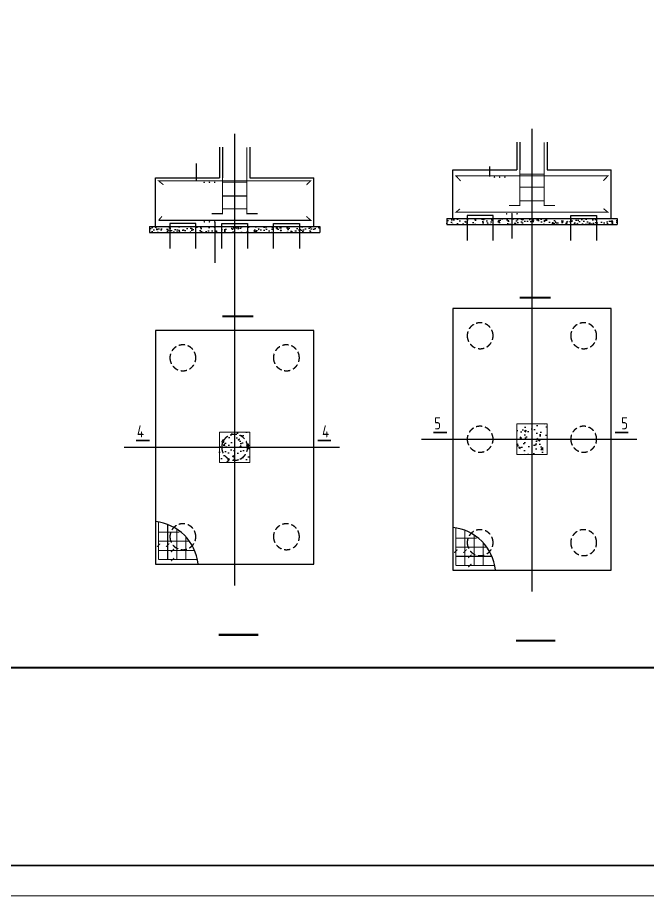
# Model space of a CAD drawing. Extents: x 447413 to 2975780, y -1432727 to 1301644.
# Drawn here: x 2327365 to 2358393, y 448828 to 492155 of the extents above; entities that cross this region are included whole.
import ezdxf

# ---------------------------------------------------------------- set-up
doc = ezdxf.new("R2010")
doc.units = 0
doc.header["$LTSCALE"] = 1000
doc.header["$MEASUREMENT"] = 0
doc.linetypes.add('DASHED', pattern=[0.75, 0.5, -0.25])
for name, color, linetype in [('DIM_LEAD', 3, 'Continuous'), ('DIM_SYMB', 3, 'Continuous'), ('DOTE', 1, 'Continuous'), ('PILE_DASH', 9, 'DASHED'), ('图框', 253, 'Continuous'), ('文字说明', 7, 'Continuous'), ('标注', 2, 'Continuous'), ('桩', 1, 'Continuous'), ('详图', 8, 'Continuous'), ('详图钢筋', 1, 'Continuous')]:
    doc.layers.add(name, color=color, linetype=linetype)
doc.layers.add('柱', color=51, linetype='Continuous', lineweight=18)
doc.styles.add('标注', font='tssdeng.shx', dxfattribs={"width": 0.8, "bigfont": 'tssdchn.shx'})

# ---------------------------------------------------------------- blocks, each defined once
blk = doc.blocks.new('A$C6B0021A6')
at = {"layer": '图框', "color": 2, "const_width": 40, "elevation": -84000}
blk.add_lwpolyline([(20, 84120), (118920, 84120), (118920, 20), (20, 20)], close=True, dxfattribs=at)
at = {"layer": '图框', "color": 153, "const_width": 58, "elevation": -84000}
for points in [[(111420, 1020), (2520, 1020), (2520, 83120), (111420, 83120)], [(111420, 83120), (117920, 83120), (117920, 1020), (111420, 1020)]]:
    blk.add_lwpolyline(points, close=True, dxfattribs=at)
blk = doc.blocks.new('dggggg')
at = {"layer": '文字说明'}
h = blk.add_hatch(dxfattribs=at)
h.set_pattern_fill('AR-CONC', color=256, scale=100, style=0)
h.set_pattern_definition([(50, (-319993.44, -214422.17), (182.18467, -15.939086), [19.05, -209.55]), (355, (-319993.44, -214422.17), (-35.24283, 191.05664), [15.24, -167.64]), (100.451, (-319978.26, -214423.5), (146.9425, 175.11669), [16.19, -178.09]), (46.1842, (-319993.44, -214371.37), (271.07904, -42.04233), [28.575, -314.325]), (96.6356, (-319970.85, -214374.87), (237.40423, 247.42556), [24.285, -267.135]), (351.184, (-319993.44, -214371.37), (237.4046, 247.42512), [22.86, -251.46]), (21, (-319968.04, -214384.07), (151.61488, -102.26552), [19.05, -209.55]), (326, (-319968.04, -214384.07), (61.80203, 184.18797), [15.24, -167.64]), (71.4514, (-319955.4, -214392.59), (213.41649, 81.92286), [16.19, -178.09]), (37.5, (-319993.44, -214422.17), (3.088603, 84.555039), [0, -165.608, 0, -170.18, 0, -168.275]), (7.5, (-319993.44, -214422.17), (66.819663, 100.180575), [0, -97.028, 0, -161.798, 0, -64.135]), (327.5, (-320050.085, -214422.17), (135.590595, -5.728744), [0, -63.5, 0, -198.12, 0, -262.89]), (317.5, (-320075.49, -214422.17), (148.12918, 25.42649), [0, -82.55, 0, -131.572, 0, -186.69])])
h.paths.add_polyline_path([(1185, 7112), (848, 7112), (848, 7012), (1185, 7012)])
h.paths.add_polyline_path([(1611, 7112), (1185, 7112), (1185, 7012), (1611, 7012)])
h.paths.add_polyline_path([(1748, 7112), (1611, 7112), (1611, 7012), (1748, 7012)])
h.paths.add_polyline_path([(1920, 7112), (1748, 7112), (1748, 7012), (1920, 7012)])
h.paths.add_polyline_path([(2035, 7112), (1920, 7112), (1920, 7012), (2035, 7012)])
h.paths.add_polyline_path([(2248, 7112), (2035, 7112), (2035, 7012), (2248, 7012)])
h.paths.add_polyline_path([(2461, 7112), (2248, 7112), (2248, 7012), (2461, 7012)])
h.paths.add_polyline_path([(2885, 7112), (2461, 7112), (2461, 7012), (2885, 7012)])
h.paths.add_polyline_path([(3311, 7112), (2885, 7112), (2885, 7012), (3311, 7012)])
h.paths.add_polyline_path([(3648, 7112), (3311, 7112), (3311, 7012), (3648, 7012)])
at = {"layer": '详图'}
h = blk.add_hatch(dxfattribs=at)
h.set_pattern_fill('AR-CONC', color=256, scale=150, style=0)
h.set_pattern_definition([(50, (-802297.62, -214681.56), (273.277003, -23.90863), [28.575, -314.325]), (355, (-802297.62, -214681.56), (-52.86424, 286.58496), [22.86, -251.46]), (100.451, (-802274.85, -214683.55), (220.41375, 262.67503), [24.285, -267.135]), (46.1842, (-802297.62, -214605.36), (406.61856, -63.06349), [42.8625, -471.4875]), (96.6356, (-802263.74, -214610.6), (356.10635, 371.13833), [36.4275, -400.7025]), (351.184, (-802297.62, -214605.36), (356.1069, 371.13768), [34.29, -377.19]), (21, (-802259.52, -214624.4), (227.42232, -153.39828), [28.575, -314.325]), (326, (-802259.52, -214624.4), (92.70304, 276.28195), [22.86, -251.46]), (71.4514, (-802240.57, -214637.2), (320.12474, 122.88429), [24.285, -267.135]), (37.5, (-802297.62, -214681.56), (4.632905, 126.832558), [0, -248.412, 0, -255.27, 0, -252.4125]), (7.5, (-802297.62, -214681.56), (100.229494, 150.270862), [0, -145.542, 0, -242.697, 0, -96.2025]), (327.5, (-802382.59, -214681.56), (203.385893, -8.593116), [0, -95.25, 0, -297.18, 0, -394.335]), (317.5, (-802420.69, -214681.56), (222.193772, 38.139737), [0, -123.825, 0, -197.358, 0, -280.035])])
h.paths.add_polyline_path([(2498, 3233), (2498, 3733), (1998, 3733), (1998, 3233)])
at = {"layer": 'DIM_LEAD'}
for p, q in [((1624, 7863), (1624, 8145)), ((1920, 7188), (1920, 6515))]:
    blk.add_line(p, q, dxfattribs=at)
at = {"layer": 'DIM_SYMB', "const_width": 35}
for points in [[(2044, 5634), (2557, 5634)], [(1984, 401), (2636, 401)]]:
    blk.add_lwpolyline(points, dxfattribs=at)
at = {"layer": 'DOTE', "ltscale": 0.005}
for p, q in [((2248, 8635), (2248, 1213)), ((436, 3483), (3969, 3483))]:
    blk.add_line(p, q, dxfattribs=at)
at = {"layer": 'PILE_DASH', "ltscale": 0.2}
for points in [[(1611, 4953, 1), (1185, 4953, 1)], [(3311, 4953, 1), (2885, 4953, 1)], [(2461, 3483, 1), (2035, 3483, 1)], [(1611, 2013, 1), (1185, 2013, 1)], [(3311, 2013, 1), (2885, 2013, 1)]]:
    blk.add_lwpolyline(points, format="xyb", close=True, dxfattribs=at)
at = {"layer": '文字说明', "const_width": 25}
for points in [[(851, 3594), (630, 3594)], [(3832, 3594), (3611, 3594)]]:
    blk.add_lwpolyline(points, dxfattribs=at)
at = {"layer": '柱'}
blk.add_lwpolyline([(2498, 3233), (2498, 3733), (1998, 3733), (1998, 3233)], close=True, dxfattribs=at)
at = {"layer": '标注', "const_width": 17.5}
for points in [[(972, 1847), (1025, 1900)], [(1122, 1847), (1175, 1900)], [(1202, 1761), (1255, 1814)], [(1202, 1611), (1255, 1664)]]:
    blk.add_lwpolyline(points, dxfattribs=at)
at = {"layer": '桩'}
for points in [[(1611, 6751), (1611, 7162), (1185, 7162), (1185, 6751)], [(2035, 6751), (2035, 7162), (2461, 7162), (2461, 6751)], [(2885, 6751), (2885, 7162), (3311, 7162), (3311, 6751)]]:
    blk.add_lwpolyline(points, dxfattribs=at)
at = {"layer": '详图'}
for p, q in [((1998, 8414), (1998, 7912)), ((2048, 8414), (2048, 7912)), ((2498, 8414), (2498, 7912)), ((948, 7912), (1998, 7912)), ((948, 7112), (948, 7912)), ((2498, 7912), (3548, 7912)), ((3548, 7112), (3548, 7912)), ((848, 7112), (848, 7012)), ((848, 7112), (3648, 7112)), ((3648, 7112), (3648, 7012)), ((848, 7012), (3648, 7012))]:
    blk.add_line(p, q, dxfattribs=at)
blk.add_lwpolyline([(948, 1563), (3548, 1563), (3548, 5403), (948, 5403)], close=True, dxfattribs=at)
blk.add_arc((867, 1482), 785, 5.9062, 84.0938, dxfattribs=at)
at = {"layer": '详图钢筋', "const_width": 17.5}
for points in [[(2048, 8414), (2048, 7322), (1871, 7322)], [(2448, 8414), (2448, 7322), (2625, 7322)], [(1078, 7797), (1078, 7797), (998, 7863), (2248, 7863)], [(2048, 7840), (2448, 7840)], [(3428, 7796), (3428, 7796), (3498, 7863), (2248, 7863)], [(2048, 7612), (2448, 7612)], [(2048, 7401), (2448, 7401)], [(998, 7212), (1053, 7276)], [(3428, 7276), (3428, 7276), (3498, 7212), (2248, 7212)], [(998, 7212), (998, 7212), (998, 7212), (2248, 7212)], [(998, 1638), (998, 2256)], [(1148, 1638), (1148, 2215)], [(998, 2088), (1339, 2088)], [(1298, 1638), (1298, 2138)], [(998, 1938), (1506, 1938)], [(1448, 1638), (1448, 2010)], [(998, 1788), (1590, 1788)], [(998, 1638), (1637, 1638)]]:
    blk.add_lwpolyline(points, dxfattribs=at)
at = {"layer": '详图钢筋', "const_width": 12.5}
for points in [[(1742, 7838, -1), (1754, 7838, -1)], [(1828, 7838, -1), (1840, 7838, -1)], [(1913, 7838, -1), (1926, 7838, -1)], [(1742, 7188, 1), (1754, 7188, 1)], [(1828, 7188, 1), (1840, 7188, 1)], [(1913, 7188, 1), (1926, 7188, 1)]]:
    blk.add_lwpolyline(points, format="xyb", close=True, dxfattribs=at)
at = {"layer": '文字说明', "style": '标注', "width": 0.8}
for p in [(644, 3644), (3684, 3644)]:
    blk.add_text('4', height=200, dxfattribs=at).set_placement(p)
blk = doc.blocks.new('A$C3BA57077')
at = {"layer": '文字说明'}
h = blk.add_hatch(dxfattribs=at)
h.set_pattern_fill('AR-CONC', color=256, scale=100, style=0)
h.set_pattern_definition([(50, (-325847.63, -214160.92), (182.18467, -15.939086), [19.05, -209.55]), (355, (-325847.63, -214160.92), (-35.24283, 191.05664), [15.24, -167.64]), (100.451, (-325832.45, -214162.24), (146.9425, 175.11669), [16.19, -178.09]), (46.1842, (-325847.63, -214110.12), (271.07904, -42.04233), [28.575, -314.325]), (96.6356, (-325825.04, -214113.62), (237.40423, 247.42556), [24.285, -267.135]), (351.184, (-325847.63, -214110.12), (237.4046, 247.42512), [22.86, -251.46]), (21, (-325822.23, -214122.82), (151.61488, -102.26552), [19.05, -209.55]), (326, (-325822.23, -214122.82), (61.80203, 184.18797), [15.24, -167.64]), (71.4514, (-325809.6, -214131.34), (213.41649, 81.92286), [16.19, -178.09]), (37.5, (-325847.63, -214160.916), (3.088603, 84.555039), [0, -165.608, 0, -170.18, 0, -168.275]), (7.5, (-325847.63, -214160.92), (66.819663, 100.180575), [0, -97.028, 0, -161.798, 0, -64.135]), (327.5, (-325904.27, -214160.916), (135.590595, -5.728744), [0, -63.5, 0, -198.12, 0, -262.89]), (317.5, (-325929.67, -214160.92), (148.12918, 25.42649), [0, -82.55, 0, -131.572, 0, -186.69])])
h.paths.add_polyline_path([(1189, 7373), (853, 7373), (853, 7273), (1189, 7273)])
h.paths.add_polyline_path([(1615, 7373), (1189, 7373), (1189, 7273), (1615, 7273)])
h.paths.add_polyline_path([(1837, 7373), (1615, 7373), (1615, 7273), (1837, 7273)])
h.paths.add_polyline_path([(1923, 7373), (1837, 7373), (1837, 7273), (1923, 7273)])
h.paths.add_polyline_path([(2252, 7373), (1923, 7373), (1923, 7273), (2252, 7273)])
h.paths.add_polyline_path([(2889, 7373), (2252, 7373), (2252, 7273), (2889, 7273)])
h.paths.add_polyline_path([(3315, 7373), (2889, 7373), (2889, 7273), (3315, 7273)])
h.paths.add_polyline_path([(3652, 7373), (3315, 7373), (3315, 7273), (3652, 7273)])
at = {"layer": '详图'}
h = blk.add_hatch(dxfattribs=at)
h.set_pattern_fill('AR-CONC', color=256, scale=150, style=0)
h.set_pattern_definition([(50, (-802293.38, -214420.3), (273.277003, -23.90863), [28.575, -314.325]), (355, (-802293.38, -214420.3), (-52.86424, 286.58496), [22.86, -251.46]), (100.451, (-802270.6, -214422.3), (220.41375, 262.67503), [24.285, -267.135]), (46.1842, (-802293.38, -214344.1), (406.61856, -63.06349), [42.8625, -471.4875]), (96.6356, (-802259.5, -214349.36), (356.10635, 371.13833), [36.4275, -400.7025]), (351.184, (-802293.38, -214344.1), (356.1069, 371.13768), [34.29, -377.19]), (21, (-802255.28, -214363.15), (227.42232, -153.39828), [28.575, -314.325]), (326, (-802255.28, -214363.15), (92.70304, 276.28195), [22.86, -251.46]), (71.4514, (-802236.33, -214375.94), (320.12474, 122.88429), [24.285, -267.135]), (37.5, (-802293.38, -214420.3), (4.632905, 126.832558), [0, -248.412, 0, -255.27, 0, -252.4125]), (7.5, (-802293.38, -214420.3), (100.229494, 150.270862), [0, -145.542, 0, -242.697, 0, -96.2025]), (327.5, (-802378.34, -214420.3), (203.385893, -8.593116), [0, -95.25, 0, -297.18, 0, -394.335]), (317.5, (-802416.44, -214420.3), (222.193772, 38.139737), [0, -123.825, 0, -197.358, 0, -280.035])])
h.paths.add_polyline_path([(2502, 3494), (2502, 3994), (2002, 3994), (2002, 3494)])
at = {"layer": 'DIM_LEAD'}
for p, q in [((1561, 8059), (1561, 8226)), ((1923, 7448), (1923, 7045))]:
    blk.add_line(p, q, dxfattribs=at)
at = {"layer": 'DIM_SYMB', "const_width": 35}
for points in [[(2052, 6069), (2558, 6069)], [(1992, 432), (2636, 432)]]:
    blk.add_lwpolyline(points, dxfattribs=at)
at = {"layer": 'DOTE', "ltscale": 0.005}
for p, q in [((2252, 8846), (2252, 1244)), ((441, 3744), (3973, 3744))]:
    blk.add_line(p, q, dxfattribs=at)
at = {"layer": 'PILE_DASH', "ltscale": 0.2}
for points in [[(1615, 5444, 1), (1189, 5444, 1)], [(3315, 5444, 1), (2889, 5444, 1)], [(1615, 3744, 1), (1189, 3744, 1)], [(3315, 3744, 1), (2889, 3744, 1)], [(1615, 2044, 1), (1189, 2044, 1)], [(3315, 2044, 1), (2889, 2044, 1)]]:
    blk.add_lwpolyline(points, format="xyb", close=True, dxfattribs=at)
at = {"layer": '文字说明', "const_width": 25}
for points in [[(855, 3855), (634, 3855)], [(3836, 3855), (3615, 3855)]]:
    blk.add_lwpolyline(points, dxfattribs=at)
at = {"layer": '柱'}
blk.add_lwpolyline([(2502, 3494), (2502, 3994), (2002, 3994), (2002, 3494)], close=True, dxfattribs=at)
at = {"layer": '标注', "const_width": 17.5}
for points in [[(976, 1878), (1029, 1931)], [(1126, 1878), (1179, 1931)], [(1206, 1792), (1259, 1846)], [(1206, 1642), (1259, 1696)]]:
    blk.add_lwpolyline(points, dxfattribs=at)
at = {"layer": '桩'}
for points in [[(1615, 7012), (1615, 7423), (1189, 7423), (1189, 7012)], [(2889, 7012), (2889, 7423), (3315, 7423), (3315, 7012)]]:
    blk.add_lwpolyline(points, dxfattribs=at)
at = {"layer": '详图'}
for p, q in [((2002, 8625), (2002, 8173)), ((2052, 8625), (2052, 8173)), ((2502, 8625), (2502, 8173)), ((953, 8173), (2002, 8173)), ((953, 7373), (953, 8173)), ((2502, 8173), (3552, 8173)), ((3552, 7373), (3552, 8173)), ((853, 7373), (853, 7273)), ((853, 7373), (3652, 7373)), ((3652, 7373), (3652, 7273)), ((853, 7273), (3652, 7273))]:
    blk.add_line(p, q, dxfattribs=at)
blk.add_lwpolyline([(952, 1594), (3552, 1594), (3552, 5894), (952, 5894)], close=True, dxfattribs=at)
blk.add_arc((872, 1513), 785, 5.9062, 84.0938, dxfattribs=at)
at = {"layer": '详图钢筋', "const_width": 17.5}
for points in [[(2052, 8625), (2052, 7583), (1876, 7583)], [(2452, 8625), (2452, 7583), (2629, 7583)], [(2052, 8101), (2452, 8101)], [(1081, 7988), (1081, 7988), (1003, 8073), (2252, 8073)], [(3425, 7991), (3425, 7991), (3502, 8073), (2252, 8073)], [(2052, 7884), (2452, 7884)], [(2052, 7662), (2452, 7662)], [(1072, 7530), (1072, 7530), (1003, 7473), (2252, 7473)], [(3428, 7533), (3428, 7533), (3502, 7473), (2252, 7473)], [(1002, 1669), (1002, 2287)], [(1152, 1669), (1152, 2246)], [(1302, 1669), (1302, 2169)], [(1002, 2119), (1343, 2119)], [(1452, 1669), (1452, 2041)], [(1002, 1969), (1511, 1969)], [(1002, 1819), (1594, 1819)], [(1002, 1669), (1641, 1669)]]:
    blk.add_lwpolyline(points, dxfattribs=at)
at = {"layer": '详图钢筋', "const_width": 12.5}
for points in [[(1631, 8051, -1), (1643, 8051, -1)], [(1716, 8051, -1), (1729, 8051, -1)], [(1802, 8051, -1), (1814, 8051, -1)], [(1831, 7448, 1), (1843, 7448, 1)], [(1917, 7448, 1), (1929, 7448, 1)], [(2002, 7448, 1), (2015, 7448, 1)]]:
    blk.add_lwpolyline(points, format="xyb", close=True, dxfattribs=at)
at = {"layer": '文字说明', "style": '标注', "width": 0.8}
for p in [(648, 3906), (3718, 3906)]:
    blk.add_text('5', height=200, dxfattribs=at).set_placement(p)

msp = doc.modelspace()

# ---------------------------------------------------------------- block references
at = {"xscale": 1.5, "yscale": 1.5, "zscale": 1.5, "rotation": 270}
msp.add_blockref('A$C6B0021A6', (2253682, 627238.4, 252000), dxfattribs=at)
at = {"xscale": 3, "yscale": 3, "zscale": 3}
for name, p in [('A$C3BA57077', (2345947.5, 460136.7)), ('dggggg', (2331314.1, 460522))]:
    msp.add_blockref(name, p, dxfattribs=at)

doc.saveas('drawing.dxf')
